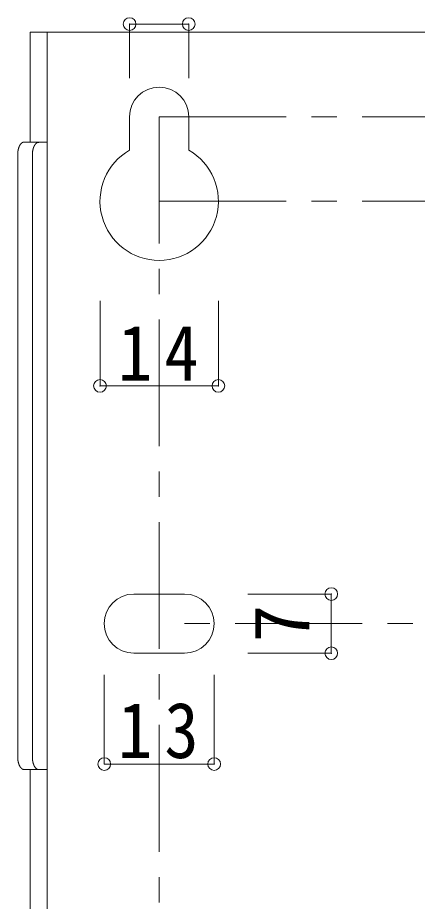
# Model space of a CAD drawing. Units: millimetres at full size, sheet at 1:3. Extents: x -729 to 357, y -331 to 304.
# Drawn here: x 90.4 to 137.6, y -193.2 to -88.6 of the extents above; entities that cross this region are included whole.
import ezdxf
from ezdxf.enums import TextEntityAlignment as Align

# ---------------------------------------------------------------- set-up
doc = ezdxf.new("R2010")
doc.units = ezdxf.units.MM
doc.header["$LTSCALE"] = 3
doc.header["$PDMODE"] = 32
doc.header["$PDSIZE"] = 1.5
doc.linetypes.add('CHAIN1', pattern=[8, 5, -1, 1, -1])
doc.layers.add('2-0', color=3, linetype='Continuous', lineweight=20)
doc.styles.add('ＭＳ ゴシック', font='')
doc.styles.get('ＭＳ ゴシック').set_extended_font_data('MS Gothic')

msp = doc.modelspace()

# ---------------------------------------------------------------- linework, layer by layer
at = {"layer": '2-0', "color": 4, "lineweight": 5}
for p, q in [((103.624, -89.382), (103.624, -95.811)), ((103.624, -89.382), (110.624, -89.382)), ((110.624, -89.382), (110.624, -95.811)), ((100.124, -132.218), (100.124, -122.156)), ((114.124, -132.218), (114.124, -122.156)), ((100.124, -132.218), (114.124, -132.218)), ((127.474, -156.865), (117.61, -156.865)), ((127.474, -156.865), (127.474, -163.865)), ((127.474, -163.865), (117.61, -163.865)), ((100.624, -176.988), (100.624, -166.419)), ((113.624, -176.988), (113.624, -166.419)), ((100.624, -176.988), (113.624, -176.988))]:
    msp.add_line(p, q, dxfattribs=at)
at = {"layer": '2-0'}
for p, q in [((91.874, -103.365), (91.874, -90.365)), ((91.874, -90.365), (242.374, -90.365)), ((93.874, -229.365), (93.874, -90.365)), ((103.624, -100.365), (103.624, -104.302)), ((110.624, -104.302), (110.624, -100.365)), ((91.142, -103.365), (93.874, -103.365)), ((90.392, -104.865), (90.392, -176.142)), ((92.124, -104.865), (92.124, -176.142)), ((107.124, -110.545), (107.124, -110.185)), ((110.124, -156.865), (104.124, -156.865)), ((104.124, -163.865), (110.124, -163.865)), ((91.142, -177.642), (93.874, -177.642)), ((91.874, -207.165), (91.874, -177.642))]:
    msp.add_line(p, q, dxfattribs=at)
at = {"layer": '2-0', "color": 4, "linetype": 'CHAIN1', "lineweight": 5}
for p, q in [((107.124, -100.365), (227.124, -100.365)), ((107.124, -100.365), (107.124, -220.365)), ((107.124, -110.365), (227.124, -110.365)), ((227.124, -160.365), (107.124, -160.365))]:
    msp.add_line(p, q, dxfattribs=at)
at = {"layer": '2-0'}
for points in [[(90.618, -103.79), (90.622, -103.784), (90.626, -103.776), (90.628, -103.77), (90.632, -103.764), (90.636, -103.758), (90.64, -103.752), (90.642, -103.746), (90.646, -103.74), (90.65, -103.734), (90.654, -103.728), (90.656, -103.722), (90.66, -103.716), (90.664, -103.708), (90.668, -103.702), (90.672, -103.696), (90.676, -103.69), (90.678, -103.684), (90.682, -103.678), (90.686, -103.672), (90.69, -103.666), (90.694, -103.662), (90.698, -103.656), (90.702, -103.65), (90.706, -103.644), (90.71, -103.638), (90.714, -103.632), (90.718, -103.626), (90.722, -103.62), (90.728, -103.614), (90.732, -103.61), (90.736, -103.604), (90.74, -103.598), (90.744, -103.592), (90.748, -103.586), (90.754, -103.582), (90.758, -103.576), (90.762, -103.57), (90.766, -103.566), (90.772, -103.56)], [(90.772, -103.56), (90.776, -103.554), (90.78, -103.55), (90.786, -103.544), (90.79, -103.538), (90.796, -103.534), (90.8, -103.528), (90.806, -103.524), (90.81, -103.518), (90.816, -103.514), (90.82, -103.508), (90.826, -103.504), (90.832, -103.498), (90.836, -103.494), (90.842, -103.49), (90.848, -103.484), (90.852, -103.48), (90.858, -103.476), (90.864, -103.472), (90.87, -103.466), (90.876, -103.462), (90.882, -103.458), (90.888, -103.454), (90.894, -103.45), (90.9, -103.446), (90.906, -103.442), (90.912, -103.438), (90.918, -103.434), (90.924, -103.43), (90.93, -103.426), (90.936, -103.422), (90.944, -103.42), (90.95, -103.416), (90.956, -103.412), (90.962, -103.41), (90.97, -103.406), (90.976, -103.402), (90.982, -103.4), (90.99, -103.398), (90.996, -103.394)], [(90.996, -103.394), (91.002, -103.392), (91.01, -103.39), (91.016, -103.386), (91.024, -103.384), (91.03, -103.382), (91.036, -103.38), (91.044, -103.378), (91.05, -103.376), (91.058, -103.374), (91.064, -103.372), (91.072, -103.372), (91.078, -103.37), (91.086, -103.368), (91.092, -103.368), (91.1, -103.366), (91.106, -103.366), (91.114, -103.366), (91.12, -103.364), (91.128, -103.364), (91.136, -103.364), (91.142, -103.364)], [(92.504, -103.589), (92.508, -103.583), (92.512, -103.579), (92.518, -103.573), (92.522, -103.567), (92.528, -103.563), (92.532, -103.557), (92.538, -103.553), (92.542, -103.547), (92.548, -103.543), (92.552, -103.537), (92.558, -103.533), (92.564, -103.527), (92.568, -103.523), (92.574, -103.519), (92.58, -103.513), (92.584, -103.509), (92.59, -103.505), (92.596, -103.501), (92.602, -103.495), (92.608, -103.491), (92.614, -103.487), (92.62, -103.483), (92.626, -103.479), (92.632, -103.475), (92.638, -103.471), (92.644, -103.467), (92.65, -103.463), (92.656, -103.459), (92.662, -103.455), (92.668, -103.451), (92.676, -103.449), (92.682, -103.445), (92.688, -103.441), (92.694, -103.439), (92.702, -103.435), (92.708, -103.431), (92.714, -103.429), (92.722, -103.427), (92.728, -103.423)], [(92.728, -103.423), (92.734, -103.421), (92.742, -103.419), (92.748, -103.415), (92.756, -103.413), (92.762, -103.411), (92.768, -103.409), (92.776, -103.407), (92.782, -103.405), (92.79, -103.403), (92.796, -103.401), (92.804, -103.401), (92.81, -103.399), (92.818, -103.397), (92.824, -103.397), (92.832, -103.395), (92.838, -103.395), (92.846, -103.395), (92.852, -103.393), (92.86, -103.393), (92.868, -103.393), (92.874, -103.393)], [(90.392, -104.864), (90.392, -104.858), (90.392, -104.85), (90.392, -104.842), (90.392, -104.836), (90.392, -104.828), (90.392, -104.822), (90.392, -104.814), (90.392, -104.808), (90.392, -104.8), (90.394, -104.794), (90.394, -104.786), (90.394, -104.78), (90.394, -104.772), (90.394, -104.764), (90.394, -104.758), (90.394, -104.75), (90.394, -104.744), (90.394, -104.736), (90.396, -104.73), (90.396, -104.722), (90.396, -104.716), (90.396, -104.708), (90.396, -104.702), (90.396, -104.694), (90.398, -104.686), (90.398, -104.68), (90.398, -104.672), (90.398, -104.666), (90.4, -104.658), (90.4, -104.652), (90.4, -104.644), (90.4, -104.638), (90.402, -104.63), (90.402, -104.624), (90.402, -104.616), (90.404, -104.61), (90.404, -104.602), (90.404, -104.596), (90.404, -104.588)], [(90.404, -104.588), (90.406, -104.58), (90.406, -104.574), (90.408, -104.566), (90.408, -104.56), (90.408, -104.552), (90.41, -104.546), (90.41, -104.538), (90.41, -104.532), (90.412, -104.524), (90.412, -104.518), (90.414, -104.51), (90.414, -104.504), (90.416, -104.496), (90.416, -104.49), (90.416, -104.482), (90.418, -104.476), (90.418, -104.468), (90.42, -104.462), (90.42, -104.454), (90.422, -104.446), (90.422, -104.44), (90.424, -104.432), (90.424, -104.426), (90.426, -104.418), (90.428, -104.412), (90.428, -104.404), (90.43, -104.398), (90.43, -104.39), (90.432, -104.384), (90.432, -104.376), (90.434, -104.37), (90.436, -104.362), (90.436, -104.356), (90.438, -104.348), (90.44, -104.342), (90.44, -104.334), (90.442, -104.328), (90.444, -104.32), (90.444, -104.314)], [(90.444, -104.314), (90.446, -104.306), (90.448, -104.3), (90.448, -104.292), (90.45, -104.286), (90.452, -104.278), (90.454, -104.272), (90.454, -104.266), (90.456, -104.258), (90.458, -104.252), (90.46, -104.244), (90.46, -104.238), (90.462, -104.23), (90.464, -104.224), (90.466, -104.216), (90.468, -104.21), (90.468, -104.202), (90.47, -104.196), (90.472, -104.188), (90.474, -104.182), (90.476, -104.176), (90.478, -104.168), (90.48, -104.162), (90.482, -104.154), (90.484, -104.148), (90.484, -104.14), (90.486, -104.134), (90.488, -104.126), (90.49, -104.12), (90.492, -104.114), (90.494, -104.106), (90.496, -104.1), (90.498, -104.092), (90.5, -104.086), (90.502, -104.08), (90.504, -104.072), (90.506, -104.066), (90.51, -104.058), (90.512, -104.052), (90.514, -104.046)], [(90.514, -104.046), (90.516, -104.038), (90.518, -104.032), (90.52, -104.024), (90.522, -104.018), (90.524, -104.012), (90.526, -104.004), (90.53, -103.998), (90.532, -103.992), (90.534, -103.984), (90.536, -103.978), (90.54, -103.972), (90.542, -103.964), (90.544, -103.958), (90.546, -103.952), (90.55, -103.944), (90.552, -103.938), (90.554, -103.932), (90.556, -103.926), (90.56, -103.918), (90.562, -103.912), (90.566, -103.906), (90.568, -103.898), (90.57, -103.892), (90.574, -103.886), (90.576, -103.88), (90.58, -103.872), (90.582, -103.866), (90.584, -103.86), (90.588, -103.854), (90.59, -103.846), (90.594, -103.84), (90.596, -103.834), (90.6, -103.828), (90.604, -103.822), (90.606, -103.814), (90.61, -103.808), (90.612, -103.802), (90.616, -103.796), (90.618, -103.79)], [(92.136, -104.617), (92.138, -104.609), (92.138, -104.603), (92.14, -104.595), (92.14, -104.589), (92.14, -104.581), (92.142, -104.575), (92.142, -104.567), (92.142, -104.561), (92.144, -104.553), (92.144, -104.547), (92.146, -104.539), (92.146, -104.533), (92.148, -104.525), (92.148, -104.519), (92.148, -104.511), (92.15, -104.505), (92.15, -104.497), (92.152, -104.491), (92.152, -104.483), (92.154, -104.475), (92.154, -104.469), (92.156, -104.461), (92.156, -104.455), (92.158, -104.447), (92.16, -104.441), (92.16, -104.433), (92.162, -104.427), (92.162, -104.419), (92.164, -104.413), (92.164, -104.405), (92.166, -104.399), (92.168, -104.391), (92.168, -104.385), (92.17, -104.377), (92.172, -104.371), (92.172, -104.363), (92.174, -104.357), (92.176, -104.349), (92.176, -104.343)], [(92.176, -104.343), (92.178, -104.335), (92.18, -104.329), (92.18, -104.321), (92.182, -104.315), (92.184, -104.307), (92.186, -104.301), (92.186, -104.295), (92.188, -104.287), (92.19, -104.281), (92.192, -104.273), (92.192, -104.267), (92.194, -104.259), (92.196, -104.253), (92.198, -104.245), (92.2, -104.239), (92.2, -104.231), (92.202, -104.225), (92.204, -104.217), (92.206, -104.211), (92.208, -104.205), (92.21, -104.197), (92.212, -104.191), (92.214, -104.183), (92.216, -104.177), (92.216, -104.169), (92.218, -104.163), (92.22, -104.155), (92.222, -104.149), (92.224, -104.143), (92.226, -104.135), (92.228, -104.129), (92.23, -104.121), (92.232, -104.115), (92.234, -104.109), (92.236, -104.101), (92.238, -104.095), (92.242, -104.087), (92.244, -104.081), (92.246, -104.075)], [(92.246, -104.075), (92.248, -104.067), (92.25, -104.061), (92.252, -104.053), (92.254, -104.047), (92.256, -104.041), (92.258, -104.033), (92.262, -104.027), (92.264, -104.021), (92.266, -104.013), (92.268, -104.007), (92.272, -104.001), (92.274, -103.993), (92.276, -103.987), (92.278, -103.981), (92.282, -103.973), (92.284, -103.967), (92.286, -103.961), (92.288, -103.955), (92.292, -103.947), (92.294, -103.941), (92.298, -103.935), (92.3, -103.927), (92.302, -103.921), (92.306, -103.915), (92.308, -103.909), (92.312, -103.901), (92.314, -103.895), (92.316, -103.889), (92.32, -103.883), (92.322, -103.875), (92.326, -103.869), (92.328, -103.863), (92.332, -103.857), (92.336, -103.851), (92.338, -103.843), (92.342, -103.837), (92.344, -103.831), (92.348, -103.825), (92.35, -103.819)], [(92.35, -103.819), (92.354, -103.813), (92.358, -103.805), (92.36, -103.799), (92.364, -103.793), (92.368, -103.787), (92.372, -103.781), (92.374, -103.775), (92.378, -103.769), (92.382, -103.763), (92.386, -103.757), (92.388, -103.751), (92.392, -103.745), (92.396, -103.737), (92.4, -103.731), (92.404, -103.725), (92.408, -103.719), (92.41, -103.713), (92.414, -103.707), (92.418, -103.701), (92.422, -103.695), (92.426, -103.691), (92.43, -103.685), (92.434, -103.679), (92.438, -103.673), (92.442, -103.667), (92.446, -103.661), (92.45, -103.655), (92.454, -103.649), (92.46, -103.643), (92.464, -103.639), (92.468, -103.633), (92.472, -103.627), (92.476, -103.621), (92.48, -103.615), (92.486, -103.611), (92.49, -103.605), (92.494, -103.599), (92.498, -103.595), (92.504, -103.589)], [(92.124, -104.893), (92.124, -104.887), (92.124, -104.879), (92.124, -104.871), (92.124, -104.865), (92.124, -104.857), (92.124, -104.851), (92.124, -104.843), (92.124, -104.837), (92.124, -104.829), (92.126, -104.823), (92.126, -104.815), (92.126, -104.809), (92.126, -104.801), (92.126, -104.793), (92.126, -104.787), (92.126, -104.779), (92.126, -104.773), (92.126, -104.765), (92.128, -104.759), (92.128, -104.751), (92.128, -104.745), (92.128, -104.737), (92.128, -104.731), (92.128, -104.723), (92.13, -104.715), (92.13, -104.709), (92.13, -104.701), (92.13, -104.695), (92.132, -104.687), (92.132, -104.681), (92.132, -104.673), (92.132, -104.667), (92.134, -104.659), (92.134, -104.653), (92.134, -104.645), (92.136, -104.639), (92.136, -104.631), (92.136, -104.625), (92.136, -104.617)], [(90.392, -176.136), (90.392, -176.142), (90.392, -176.15), (90.392, -176.156), (90.392, -176.164), (90.392, -176.172), (90.392, -176.178), (90.392, -176.186), (90.392, -176.192), (90.392, -176.2), (90.394, -176.206), (90.394, -176.214), (90.394, -176.22), (90.394, -176.228), (90.394, -176.234), (90.394, -176.242), (90.394, -176.25), (90.394, -176.256), (90.394, -176.264), (90.396, -176.27), (90.396, -176.278), (90.396, -176.284), (90.396, -176.292), (90.396, -176.298), (90.398, -176.306), (90.398, -176.312), (90.398, -176.32), (90.398, -176.328), (90.398, -176.334), (90.4, -176.342), (90.4, -176.348), (90.4, -176.356), (90.4, -176.362), (90.402, -176.37), (90.402, -176.376), (90.402, -176.384), (90.404, -176.39), (90.404, -176.398), (90.404, -176.404), (90.406, -176.412)], [(90.406, -176.412), (90.406, -176.418), (90.406, -176.426), (90.408, -176.434), (90.408, -176.44), (90.408, -176.448), (90.41, -176.454), (90.41, -176.462), (90.41, -176.468), (90.412, -176.476), (90.412, -176.482), (90.414, -176.49), (90.414, -176.496), (90.416, -176.504), (90.416, -176.51), (90.416, -176.518), (90.418, -176.524), (90.418, -176.532), (90.42, -176.538), (90.42, -176.546), (90.422, -176.552), (90.422, -176.56), (90.424, -176.566), (90.426, -176.574), (90.426, -176.582), (90.428, -176.588), (90.428, -176.596), (90.43, -176.602), (90.43, -176.61), (90.432, -176.616), (90.432, -176.624), (90.434, -176.63), (90.436, -176.638), (90.436, -176.644), (90.438, -176.652), (90.44, -176.658), (90.44, -176.666), (90.442, -176.672), (90.444, -176.68), (90.444, -176.686)], [(90.444, -176.686), (90.446, -176.692), (90.448, -176.7), (90.448, -176.706), (90.45, -176.714), (90.452, -176.72), (90.454, -176.728), (90.454, -176.734), (90.456, -176.742), (90.458, -176.748), (90.46, -176.756), (90.46, -176.762), (90.462, -176.77), (90.464, -176.776), (90.466, -176.784), (90.468, -176.79), (90.468, -176.798), (90.47, -176.804), (90.472, -176.812), (90.474, -176.818), (90.476, -176.824), (90.478, -176.832), (90.48, -176.838), (90.482, -176.846), (90.484, -176.852), (90.484, -176.86), (90.486, -176.866), (90.488, -176.872), (90.49, -176.88), (90.492, -176.886), (90.494, -176.894), (90.496, -176.9), (90.498, -176.908), (90.5, -176.914), (90.502, -176.92), (90.504, -176.928), (90.506, -176.934), (90.51, -176.942), (90.512, -176.948), (90.514, -176.954)], [(92.124, -176.142), (92.124, -176.148), (92.124, -176.156), (92.124, -176.162), (92.124, -176.17), (92.124, -176.178), (92.124, -176.184), (92.124, -176.192), (92.124, -176.198), (92.124, -176.206), (92.126, -176.212), (92.126, -176.22), (92.126, -176.226), (92.126, -176.234), (92.126, -176.24), (92.126, -176.248), (92.126, -176.256), (92.126, -176.262), (92.126, -176.27), (92.128, -176.276), (92.128, -176.284), (92.128, -176.29), (92.128, -176.298), (92.128, -176.304), (92.13, -176.312), (92.13, -176.318), (92.13, -176.326), (92.13, -176.334), (92.13, -176.34), (92.132, -176.348), (92.132, -176.354), (92.132, -176.362), (92.132, -176.368), (92.134, -176.376), (92.134, -176.382), (92.134, -176.39), (92.136, -176.396), (92.136, -176.404), (92.136, -176.41), (92.138, -176.418)], [(92.138, -176.418), (92.138, -176.424), (92.138, -176.432), (92.14, -176.44), (92.14, -176.446), (92.14, -176.454), (92.142, -176.46), (92.142, -176.468), (92.142, -176.474), (92.144, -176.482), (92.144, -176.488), (92.146, -176.496), (92.146, -176.502), (92.148, -176.51), (92.148, -176.516), (92.148, -176.524), (92.15, -176.53), (92.15, -176.538), (92.152, -176.544), (92.152, -176.552), (92.154, -176.558), (92.154, -176.566), (92.156, -176.572), (92.158, -176.58), (92.158, -176.588), (92.16, -176.594), (92.16, -176.602), (92.162, -176.608), (92.162, -176.616), (92.164, -176.622), (92.164, -176.63), (92.166, -176.636), (92.168, -176.644), (92.168, -176.65), (92.17, -176.658), (92.172, -176.664), (92.172, -176.672), (92.174, -176.678), (92.176, -176.686), (92.176, -176.692)], [(92.176, -176.692), (92.178, -176.698), (92.18, -176.706), (92.18, -176.712), (92.182, -176.72), (92.184, -176.726), (92.186, -176.734), (92.186, -176.74), (92.188, -176.748), (92.19, -176.754), (92.192, -176.762), (92.192, -176.768), (92.194, -176.776), (92.196, -176.782), (92.198, -176.79), (92.2, -176.796), (92.2, -176.804), (92.202, -176.81), (92.204, -176.818), (92.206, -176.824), (92.208, -176.83), (92.21, -176.838), (92.212, -176.844), (92.214, -176.852), (92.216, -176.858), (92.216, -176.866), (92.218, -176.872), (92.22, -176.878), (92.222, -176.886), (92.224, -176.892), (92.226, -176.9), (92.228, -176.906), (92.23, -176.914), (92.232, -176.92), (92.234, -176.926), (92.236, -176.934), (92.238, -176.94), (92.242, -176.948), (92.244, -176.954), (92.246, -176.96)], [(90.514, -176.954), (90.516, -176.962), (90.518, -176.968), (90.52, -176.974), (90.522, -176.982), (90.524, -176.988), (90.528, -176.996), (90.53, -177.002), (90.532, -177.008), (90.534, -177.016), (90.536, -177.022), (90.54, -177.028), (90.542, -177.036), (90.544, -177.042), (90.546, -177.048), (90.55, -177.054), (90.552, -177.062), (90.554, -177.068), (90.558, -177.074), (90.56, -177.082), (90.562, -177.088), (90.566, -177.094), (90.568, -177.1), (90.57, -177.108), (90.574, -177.114), (90.576, -177.12), (90.58, -177.128), (90.582, -177.134), (90.584, -177.14), (90.588, -177.146), (90.59, -177.152), (90.594, -177.16), (90.596, -177.166), (90.6, -177.172), (90.604, -177.178), (90.606, -177.184), (90.61, -177.192), (90.612, -177.198), (90.616, -177.204), (90.62, -177.21)], [(90.62, -177.21), (90.622, -177.216), (90.626, -177.222), (90.628, -177.23), (90.632, -177.236), (90.636, -177.242), (90.64, -177.248), (90.642, -177.254), (90.646, -177.26), (90.65, -177.266), (90.654, -177.272), (90.656, -177.278), (90.66, -177.284), (90.664, -177.29), (90.668, -177.296), (90.672, -177.302), (90.676, -177.31), (90.678, -177.316), (90.682, -177.32), (90.686, -177.326), (90.69, -177.332), (90.694, -177.338), (90.698, -177.344), (90.702, -177.35), (90.706, -177.356), (90.71, -177.362), (90.714, -177.368), (90.718, -177.374), (90.722, -177.38), (90.728, -177.386), (90.732, -177.39), (90.736, -177.396), (90.74, -177.402), (90.744, -177.408), (90.748, -177.414), (90.754, -177.418), (90.758, -177.424), (90.762, -177.43), (90.766, -177.434), (90.772, -177.44)], [(90.772, -177.44), (90.776, -177.446), (90.78, -177.45), (90.786, -177.456), (90.79, -177.462), (90.796, -177.466), (90.8, -177.472), (90.806, -177.476), (90.81, -177.482), (90.816, -177.486), (90.82, -177.492), (90.826, -177.496), (90.832, -177.5), (90.836, -177.506), (90.842, -177.51), (90.848, -177.516), (90.852, -177.52), (90.858, -177.524), (90.864, -177.528), (90.87, -177.534), (90.876, -177.538), (90.882, -177.542), (90.888, -177.546), (90.894, -177.55), (90.9, -177.554), (90.906, -177.558), (90.912, -177.562), (90.918, -177.566), (90.924, -177.57), (90.93, -177.574), (90.936, -177.578), (90.944, -177.58), (90.95, -177.584), (90.956, -177.588), (90.962, -177.59), (90.97, -177.594), (90.976, -177.596), (90.982, -177.6), (90.99, -177.602), (90.996, -177.606)], [(90.996, -177.606), (91.002, -177.608), (91.01, -177.61), (91.016, -177.614), (91.024, -177.616), (91.03, -177.618), (91.036, -177.62), (91.044, -177.622), (91.05, -177.624), (91.058, -177.626), (91.064, -177.626), (91.072, -177.628), (91.078, -177.63), (91.086, -177.632), (91.092, -177.632), (91.1, -177.634), (91.106, -177.634), (91.114, -177.634), (91.12, -177.636), (91.128, -177.636), (91.136, -177.636), (91.142, -177.636)], [(92.246, -176.96), (92.248, -176.968), (92.25, -176.974), (92.252, -176.98), (92.254, -176.988), (92.256, -176.994), (92.26, -177.002), (92.262, -177.008), (92.264, -177.014), (92.266, -177.022), (92.268, -177.028), (92.272, -177.034), (92.274, -177.042), (92.276, -177.048), (92.278, -177.054), (92.282, -177.06), (92.284, -177.068), (92.286, -177.074), (92.29, -177.08), (92.292, -177.088), (92.294, -177.094), (92.298, -177.1), (92.3, -177.106), (92.302, -177.114), (92.306, -177.12), (92.308, -177.126), (92.312, -177.134), (92.314, -177.14), (92.316, -177.146), (92.32, -177.152), (92.322, -177.158), (92.326, -177.166), (92.328, -177.172), (92.332, -177.178), (92.336, -177.184), (92.338, -177.19), (92.342, -177.198), (92.344, -177.204), (92.348, -177.21), (92.352, -177.216)], [(92.352, -177.216), (92.354, -177.222), (92.358, -177.228), (92.36, -177.236), (92.364, -177.242), (92.368, -177.248), (92.372, -177.254), (92.374, -177.26), (92.378, -177.266), (92.382, -177.272), (92.386, -177.278), (92.388, -177.284), (92.392, -177.29), (92.396, -177.296), (92.4, -177.302), (92.404, -177.308), (92.408, -177.316), (92.41, -177.322), (92.414, -177.326), (92.418, -177.332), (92.422, -177.338), (92.426, -177.344), (92.43, -177.35), (92.434, -177.356), (92.438, -177.362), (92.442, -177.368), (92.446, -177.374), (92.45, -177.38), (92.454, -177.386), (92.46, -177.392), (92.464, -177.396), (92.468, -177.402), (92.472, -177.408), (92.476, -177.414), (92.48, -177.42), (92.486, -177.424), (92.49, -177.43), (92.494, -177.436), (92.498, -177.44), (92.504, -177.446)], [(92.504, -177.446), (92.508, -177.452), (92.512, -177.456), (92.518, -177.462), (92.522, -177.468), (92.528, -177.472), (92.532, -177.478), (92.538, -177.482), (92.542, -177.488), (92.548, -177.492), (92.552, -177.498), (92.558, -177.502), (92.564, -177.506), (92.568, -177.512), (92.574, -177.516), (92.58, -177.522), (92.584, -177.526), (92.59, -177.53), (92.596, -177.534), (92.602, -177.54), (92.608, -177.544), (92.614, -177.548), (92.62, -177.552), (92.626, -177.556), (92.632, -177.56), (92.638, -177.564), (92.644, -177.568), (92.65, -177.572), (92.656, -177.576), (92.662, -177.58), (92.668, -177.584), (92.676, -177.586), (92.682, -177.59), (92.688, -177.594), (92.694, -177.596), (92.702, -177.6), (92.708, -177.602), (92.714, -177.606), (92.722, -177.608), (92.728, -177.612)], [(92.728, -177.612), (92.734, -177.614), (92.742, -177.616), (92.748, -177.62), (92.756, -177.622), (92.762, -177.624), (92.768, -177.626), (92.776, -177.628), (92.782, -177.63), (92.79, -177.632), (92.796, -177.632), (92.804, -177.634), (92.81, -177.636), (92.818, -177.638), (92.824, -177.638), (92.832, -177.64), (92.838, -177.64), (92.846, -177.64), (92.852, -177.642), (92.86, -177.642), (92.868, -177.642), (92.874, -177.642)]]:
    msp.add_lwpolyline(points, dxfattribs=at)
for centre, radius, start, end in [((107.124, -100.365), 3.5, 0, 180), ((107.124, -110.365), 7, 120, 60), ((104.124, -160.365), 3.5, 90, 270), ((110.124, -160.365), 3.5, 270, 90)]:
    msp.add_arc(centre, radius, start, end, dxfattribs=at)
at = {"layer": '2-0', "color": 6}
for p in [(103.624, -89.382), (110.624, -89.382), (100.124, -132.218), (114.124, -132.218), (127.474, -156.865), (127.474, -163.865), (100.624, -176.988), (113.624, -176.988)]:
    msp.add_point(p, dxfattribs=at)

# ---------------------------------------------------------------- texts
at = {"layer": '2-0', "color": 7, "style": 'ＭＳ ゴシック'}
msp.add_text('7', height=6.598, rotation=90, dxfattribs=at).set_placement((126.874, -162.615), align=Align.BOTTOM_LEFT)
at = {"layer": '2-0', "color": 7, "char_height": 6.598, "attachment_point": 7, "style": 'ＭＳ ゴシック'}
for s, insert in [('\\T1.36;\\W0.9;14', (102.249, -131.618)), ('\\T1.36;\\W0.9;13', (102.249, -176.388))]:
    msp.add_mtext(s, dxfattribs=dict(at, insert=insert))

doc.saveas('drawing.dxf')
